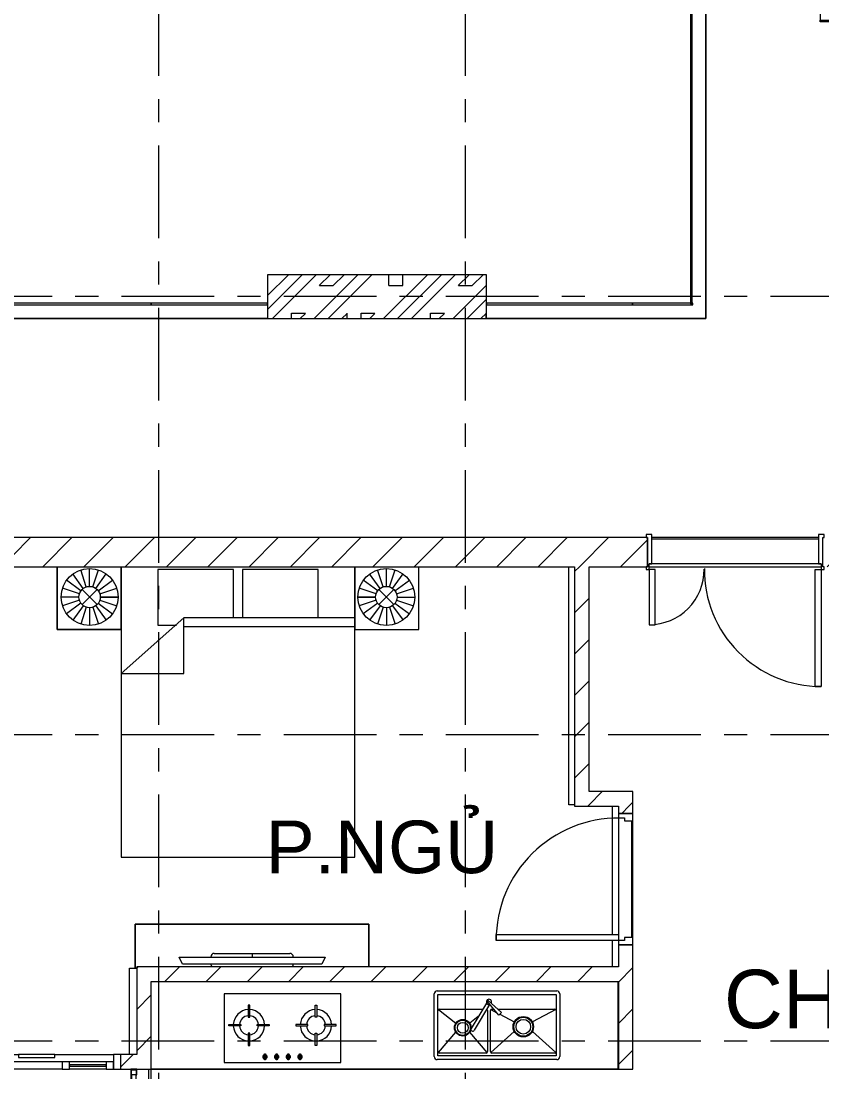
# Model space of a CAD drawing. Header units: millimetres. Extents: x -20144 to 104140, y -11426 to 48263.
# Drawn here: x 25008 to 30496, y 6140 to 13337 of the extents above; entities that cross this region are included whole.
import ezdxf

# ---------------------------------------------------------------- set-up
doc = ezdxf.new("R2010")
doc.units = ezdxf.units.MM
doc.linetypes.add('Grid Line', pattern=[22.225, 12.7, -3.175, 3.175, -3.175])
for name, color, linetype, lineweight in [('CHU', 181, 'Continuous', 5), ('CUA', 31, 'Continuous', 9), ('HATCH-TUONG', 152, 'Continuous', 9), ('KINH', 152, 'Continuous', 5), ('NET CAT', 3, 'Continuous', 5), ('NET-CAT', 3, 'Continuous', 9), ('NET-THAY', 2, 'Continuous', 15), ('THIET BI', 44, 'Continuous', 5), ('TRUC', 225, 'Continuous', 5)]:
    doc.layers.add(name, color=color, linetype=linetype, lineweight=lineweight)
doc.styles.add('Arial_2', font='arial_1.ttf', dxfattribs={"height": 360})
doc.styles.add('Arial_3', font='arial_1.ttf', dxfattribs={"height": 400})
pattern_1 = [(45, (0, 0), (-141.4214, 141.4214), [])]

# ---------------------------------------------------------------- blocks, each defined once
blk = doc.blocks.new('System Panel - Glazed-829545-MẶT BẰNG TẦNG 4')
at = {"layer": 'KINH', "lineweight": 9}
for p, q in [((500, 6), (-500, 6)), ((-500, 6), (-500, -6)), ((500, -6), (500, 6)), ((-500, -6), (500, -6))]:
    blk.add_line(p, q, dxfattribs=at)
blk = doc.blocks.new('System Panel - Glazed-980421-MẶT BẰNG TẦNG 4')
at = {"layer": 'KINH', "lineweight": 9}
for p, q in [((398.3, 6), (-398.3, 6)), ((-398.3, 6), (-398.3, -6)), ((398.3, -6), (398.3, 6)), ((-398.3, -6), (398.3, -6))]:
    blk.add_line(p, q, dxfattribs=at)
blk = doc.blocks.new('CUA KINH BAN LE SAN MO 2 HUONG - Type 1-980326-MẶT BẰNG TẦNG 4')
at = {"layer": 'CUA'}
for p, q in [((-818.9, 818.4), (-806.9, 818.4)), ((-818.9, 0), (-818.9, 818.4)), ((-806.9, 818.4), (-806.9, 0)), ((806.9, 818.4), (806.9, 0)), ((818.9, 818.4), (806.9, 818.4)), ((818.9, 0), (818.9, 818.4)), ((-806.9, 0), (-818.9, 0)), ((-818.9, 0), (-818.9, -818.4)), ((-806.9, 0), (-818.9, 0)), ((-806.9, -818.4), (-806.9, 0)), ((806.9, 0), (818.9, 0)), ((806.9, -818.4), (806.9, 0)), ((806.9, 0), (818.9, 0)), ((818.9, 0), (818.9, -818.4)), ((-818.9, -818.4), (-806.9, -818.4)), ((818.9, -818.4), (806.9, -818.4))]:
    blk.add_line(p, q, dxfattribs=at)
at = {"layer": 'CUA', "lineweight": 5}
for p, q in [((-819.9, 0.5), (-849.9, 0.5)), ((-849.9, 0.5), (-849.9, -0.5)), ((-819.9, -0.5), (-819.9, 0.5)), ((849.9, 0.5), (819.9, 0.5)), ((819.9, 0.5), (819.9, -0.5)), ((849.9, -0.5), (849.9, 0.5)), ((-849.9, -0.5), (-819.9, -0.5)), ((819.9, -0.5), (849.9, -0.5))]:
    blk.add_line(p, q, dxfattribs=at)
for centre, start, end in [((-818.9, 0), 359.5, 90), ((818.9, 0), 90, 180.5), ((-818.9, 0), 270, 0.5), ((818.9, 0), 179.5, 270)]:
    blk.add_arc(centre, 818.4, start, end, dxfattribs=at)
blk = doc.blocks.new('X-GIUONG1 - X-GIUONG-688012-MẶT BẰNG TẦNG 4')
at = {"layer": 'THIET BI'}
for p, q in [((-1239, -10), (-1239, -439)), ((-1239, -439), (-1239, -10)), ((-1059.6, -158.2), (-1131.2, -59.5)), ((-1039.2, -147.8), (-1076.9, -31.8)), ((-1016.6, -144.2), (-1016.6, -22.2)), ((-993.9, -147.8), (-956.3, -31.8)), ((-973.5, -158.2), (-901.9, -59.5)), ((-800, -439), (-800, -10)), ((-800, -10), (-800, -2000)), ((-800, -10), (-800, -439)), ((-800, -10), (-800, -2000)), ((-550, -30), (-550, -410)), ((-30, -30), (-550, -30)), ((-30, -360), (-30, -30)), ((30, -30), (30, -360)), ((550, -30), (30, -30)), ((550, -360), (550, -30)), ((800, -10), (800, -439)), ((800, -2000), (800, -10)), ((800, -10), (800, -439)), ((800, -2000), (800, -10)), ((973.5, -158.2), (901.9, -59.5)), ((993.9, -147.8), (956.3, -31.8)), ((1016.6, -144.2), (1016.6, -22.2)), ((1039.2, -147.8), (1076.9, -31.8)), ((1059.6, -158.2), (1131.2, -59.5)), ((1239, -439), (1239, -10)), ((1239, -439), (1239, -10)), ((-1075.8, -174.4), (-1174.4, -102.7)), ((-957.4, -174.4), (-858.7, -102.7)), ((957.4, -174.4), (858.7, -102.7)), ((1075.8, -174.4), (1174.4, -102.7)), ((-1086.1, -194.8), (-1202.1, -157.1)), ((-1068.3, -269.1), (-964.8, -165.6)), ((-1068.3, -165.6), (-964.8, -269.1)), ((-947, -194.8), (-831, -157.1)), ((947, -194.8), (831, -157.1)), ((1068.3, -269.1), (964.8, -165.6)), ((1068.3, -165.6), (964.8, -269.1)), ((1086.1, -194.8), (1202.1, -157.1)), ((-1089.7, -217.4), (-1211.7, -217.4)), ((-1086.1, -240), (-1202.1, -277.7)), ((-1075.8, -260.4), (-1174.4, -332.1)), ((-1059.6, -276.6), (-1131.2, -375.2)), ((-1039.2, -287), (-1076.9, -402.9)), ((-993.9, -287), (-956.3, -402.9)), ((-973.5, -276.6), (-901.9, -375.2)), ((-957.4, -260.4), (-858.7, -332.1)), ((-947, -240), (-831, -277.7)), ((-943.4, -217.4), (-821.4, -217.4)), ((-821.4, -217.4), (-943.4, -217.4)), ((943.4, -217.4), (821.4, -217.4)), ((821.4, -217.4), (943.4, -217.4)), ((947, -240), (831, -277.7)), ((957.4, -260.4), (858.7, -332.1)), ((973.5, -276.6), (901.9, -375.2)), ((993.9, -287), (956.3, -402.9)), ((1039.2, -287), (1076.9, -402.9)), ((1059.6, -276.6), (1131.2, -375.2)), ((1075.8, -260.4), (1174.4, -332.1)), ((1086.1, -240), (1202.1, -277.7)), ((1089.7, -217.4), (1211.7, -217.4)), ((-1016.6, -290.5), (-1016.6, -412.5)), ((1016.6, -290.5), (1016.6, -412.5)), ((-370, -360), (-800, -740)), ((-550, -410), (-420, -410)), ((-370, -740), (-370, -360)), ((800, -360), (-370, -360)), ((-370, -420), (800, -420)), ((-1239, -439), (-800, -439)), ((-800, -439), (-1239, -439)), ((800, -439), (1239, -439)), ((800, -439), (1239, -439)), ((-800, -740), (-370, -740)), ((-800, -2000), (800, -2000)), ((-800, -2000), (800, -2000))]:
    blk.add_line(p, q, dxfattribs=at)
for centre, radius in [((-1016.6, -217.4), 195.1), ((1016.6, -217.4), 195.1), ((-1016.6, -217.4), 73.2), ((1016.6, -217.4), 73.2)]:
    blk.add_circle(centre, radius, dxfattribs=at)
blk = doc.blocks.new('X-BEP - X-BEP-937380-MẶT BẰNG TẦNG 4')
at = {"layer": 'THIET BI'}
for p, q in [((3208.6, -600), (3208.6, 0)), ((3208.6, 0), (3208.6, -600)), ((1968.6, -65), (2788.6, -65)), ((508.6, -84.6), (508.6, -554.6)), ((1308.6, -84.6), (508.6, -84.6)), ((1308.6, -554.6), (1308.6, -84.6)), ((1948.6, -515), (1948.6, -85)), ((1973.6, -90), (2783.6, -90)), ((1973.6, -510), (1973.6, -90)), ((2390.9, -230.2), (2311.5, -136.1)), ((2318, -130.2), (2409.5, -212.3)), ((2783.6, -90), (2783.6, -510)), ((2808.6, -85), (2808.6, -515)), ((674.1, -162.5), (674.1, -245)), ((684.1, -162.5), (674.1, -162.5)), ((684.1, -245), (684.1, -162.5)), ((1133.1, -245), (1133.1, -162.5)), ((1133.1, -162.5), (1143.1, -162.5)), ((1143.1, -162.5), (1143.1, -245)), ((1976.5, -192.9), (2095.4, -286.6)), ((1983.6, -190), (2280.4, -190)), ((2305.8, -147.7), (2201.1, -322)), ((2328.1, -158.1), (2222.5, -333.8)), ((2310.7, -192.9), (2304, -198.2)), ((2313.6, -200), (2313.6, -480)), ((2333.6, -480), (2333.6, -200)), ((2336.5, -192.9), (2377.9, -214.7)), ((2343.6, -190), (2357, -190)), ((2384.6, -190), (2773.6, -190)), ((2409.5, -212.3), (2390.9, -230.2)), ((2780.7, -192.9), (2620.5, -277.4)), ((2783.6, -200), (2783.6, -480)), ((674.1, -245), (684.1, -245)), ((1143.1, -245), (1133.1, -245)), ((2249.8, -241), (2191.8, -286.6)), ((2396.7, -224.6), (2496.7, -277.4)), ((541.6, -295), (624.1, -295)), ((541.6, -305), (541.6, -295)), ((624.1, -305), (541.6, -305)), ((624.1, -295), (624.1, -305)), ((684.1, -355), (674.1, -355)), ((674.1, -355), (674.1, -437.5)), ((684.1, -437.5), (684.1, -355)), ((734.2, -305), (734.2, -295)), ((734.2, -295), (816.6, -295)), ((816.6, -305), (734.2, -305)), ((816.6, -295), (816.6, -305)), ((1000.6, -295), (1000.6, -305)), ((1083.1, -295), (1000.6, -295)), ((1000.6, -305), (1083.1, -305)), ((1083.1, -305), (1083.1, -295)), ((1133.1, -355), (1143.1, -355)), ((1133.1, -437.5), (1133.1, -355)), ((1143.1, -355), (1143.1, -437.5)), ((1193.1, -295), (1193.1, -305)), ((1275.6, -295), (1193.1, -295)), ((1193.1, -305), (1275.6, -305)), ((1275.6, -305), (1275.6, -295)), ((1976.5, -487.1), (2095.7, -347.8)), ((2310.7, -487.1), (2191.6, -347.8)), ((2336.5, -487.1), (2496.4, -342)), ((2780.7, -487.1), (2620.9, -342)), ((674.1, -437.5), (684.1, -437.5)), ((785.7, -496.7), (791.5, -496.7)), ((785.7, -536), (785.7, -496.7)), ((791.5, -496.7), (791.5, -536)), ((865.7, -496.7), (871.5, -496.7)), ((865.7, -536), (865.7, -496.7)), ((871.5, -496.7), (871.5, -536)), ((945.7, -496.7), (951.5, -496.7)), ((945.7, -536), (945.7, -496.7)), ((951.5, -496.7), (951.5, -536)), ((1025.7, -496.7), (1031.5, -496.7)), ((1025.7, -536), (1025.7, -496.7)), ((1031.5, -496.7), (1031.5, -536)), ((1143.1, -437.5), (1133.1, -437.5)), ((2303.6, -490), (1983.6, -490)), ((2773.6, -490), (2343.6, -490)), ((508.6, -554.6), (1308.6, -554.6)), ((791.5, -536), (785.7, -536)), ((871.5, -536), (865.7, -536)), ((951.5, -536), (945.7, -536)), ((1031.5, -536), (1025.7, -536)), ((2788.6, -535), (1968.6, -535)), ((2783.6, -510), (1973.6, -510)), ((10, -600), (3208.6, -600)), ((3208.6, -600), (10, -600))]:
    blk.add_line(p, q, dxfattribs=at)
for centre, radius in [((2143.6, -317), 57), ((2143.6, -317), 52), ((2143.6, -317), 37), ((2558.6, -310), 70), ((2558.6, -310), 65), ((2558.6, -310), 50)]:
    blk.add_circle(centre, radius, dxfattribs=at)
for centre, radius, start, end in [((1968.6, -85), 20, 90, 180), ((2788.6, -85), 20, 360, 90), ((2323.6, -140.5), 18.1, 330.60925, 289.5069), ((2318.5, -137.3), 7.15, 94.39742, 170.15423), ((679.1, -300), 107.5, 92.66588, 177.33412), ((679.1, -300), 107.5, 2.66588, 87.33412), ((1138.1, -300), 107.5, 92.66588, 177.33412), ((1138.1, -300), 107.5, 2.66588, 87.33412), ((1983.6, -200), 10, 90, 180), ((2303.6, -200), 10, 0, 62.41104), ((2343.6, -200), 10, 90, 180), ((2773.6, -200), 10, 0, 90), ((679.1, -300), 65, 94.41173, 175.58827), ((679.1, -300), 65, 4.41173, 85.58827), ((1138.1, -300), 65, 94.41173, 175.58827), ((1138.1, -300), 65, 4.41173, 85.58827), ((679.1, -300), 107.5, 182.66588, 267.33412), ((679.1, -300), 65, 184.41173, 265.58827), ((679.1, -300), 65, 274.41173, 355.58827), ((679.1, -300), 107.5, 272.66588, 357.33412), ((1138.1, -300), 107.5, 182.66588, 267.33412), ((1138.1, -300), 65, 184.41173, 265.58827), ((1138.1, -300), 65, 274.41173, 355.58827), ((1138.1, -300), 107.5, 272.66588, 357.33412), ((2211.9, -327.7), 12.2, 152.04416, 329.8501), ((788.6, -516.3), 14.9, 101.24307, 258.75693), ((788.6, -516.3), 14.9, 281.24307, 78.75693), ((868.6, -516.3), 14.9, 101.24307, 258.75693), ((868.6, -516.3), 14.9, 281.24307, 78.75693), ((948.6, -516.3), 14.9, 101.24307, 258.75693), ((948.6, -516.3), 14.9, 281.24307, 78.75693), ((1028.6, -516.3), 14.9, 101.24307, 258.75693), ((1028.6, -516.3), 14.9, 281.24307, 78.75693), ((1983.6, -480), 10, 180, 270), ((2303.6, -480), 10, 270, 0), ((2343.6, -480), 10, 180, 270), ((2773.6, -480), 10, 270, 0), ((1968.6, -515), 20, 180, 270), ((2788.6, -515), 20, 270, 0)]:
    blk.add_arc(centre, radius, start, end, dxfattribs=at)
blk = doc.blocks.new('X-TV1 - X-TV 3-688020-MẶT BẰNG TẦNG 4')
at = {"layer": 'THIET BI'}
for p, q in [((1600, 300), (0, 300)), ((0, 300), (0, 0)), ((0, 300), (1600, 300)), ((0, 0), (0, 300)), ((1600, 7.7), (1600, 300)), ((1600, 300), (1600, 7.7)), ((300, 75), (1300, 75)), ((322.5, 25), (300, 75)), ((540, 100), (1060, 100)), ((800, 100), (800, 75)), ((1300, 75), (1277.5, 25)), ((1277.5, 25), (322.5, 25)), ((0, 0), (10, 0))]:
    blk.add_line(p, q, dxfattribs=at)
for centre, start_param, end_param in [((540, 75), 0, 1.570796), ((1060, 75), 4.712389, 6.283185), ((540, 25), 1.570796, 2.33861), ((1060, 25), 3.944575, 4.712389)]:
    blk.add_ellipse(centre, major_axis=(0, 25), ratio=0.9, start_param=start_param, end_param=end_param, dxfattribs=at)
blk = doc.blocks.new('CUA PHONG NGU - Type 1-932892-MẶT BẰNG TẦNG 4')
at = {"layer": 'CUA'}
for p, q in [((-317.5, 890.3), (-277.5, 890.3)), ((-317.5, 52.3), (-317.5, 890.3)), ((-277.5, 890.3), (-277.5, 52.3)), ((-277.5, 52.3), (-317.5, 52.3))]:
    blk.add_line(p, q, dxfattribs=at)
at = {"layer": 'CUA', "lineweight": 5}
for p, q in [((-318.5, 52.3), (-348.5, 52.3)), ((-348.5, 52.3), (-348.5, -47.7)), ((-318.5, 11.3), (-318.5, 52.3)), ((-298.5, 11.3), (-318.5, 11.3)), ((-298.5, -47.7), (-298.5, 11.3)), ((521.5, 11.3), (501.5, 11.3)), ((501.5, 11.3), (501.5, -47.7)), ((551.5, 52.3), (521.5, 52.3)), ((521.5, 52.3), (521.5, 11.3)), ((551.5, -47.7), (551.5, 52.3)), ((-348.5, -47.7), (-298.5, -47.7)), ((501.5, -47.7), (551.5, -47.7))]:
    blk.add_line(p, q, dxfattribs=at)
blk.add_arc((-317.5, 52.3), 838, 359.5, 90, dxfattribs=at)
blk = doc.blocks.new('CUA VAO CAN HO - Type 1-933568-MẶT BẰNG TẦNG 4')
at = {"layer": 'CUA'}
for p, q in [((-487.5, 922.3), (-447.5, 922.3)), ((-487.5, 122.3), (-487.5, 922.3)), ((-447.5, 922.3), (-447.5, 122.3)), ((650.5, 499.3), (650.5, 122.3)), ((690.5, 499.3), (650.5, 499.3)), ((690.5, 122.3), (690.5, 499.3)), ((-447.5, 122.3), (-487.5, 122.3)), ((650.5, 122.3), (690.5, 122.3))]:
    blk.add_line(p, q, dxfattribs=at)
at = {"layer": 'CUA', "lineweight": 5}
for p, q in [((-488.5, 122.3), (-508.5, 122.3)), ((-508.5, 122.3), (-508.5, 102.3)), ((-508.5, 102.3), (-498.5, 102.3)), ((-498.5, 102.3), (-498.5, -97.7)), ((-488.5, 81.3), (-488.5, 122.3)), ((-468.5, 81.3), (-488.5, 81.3)), ((-468.5, -117.7), (-468.5, 81.3)), ((691.5, 81.3), (671.5, 81.3)), ((671.5, 81.3), (671.5, -117.7)), ((711.5, 122.3), (691.5, 122.3)), ((691.5, 122.3), (691.5, 81.3)), ((701.5, -97.7), (701.5, 102.3)), ((701.5, 102.3), (711.5, 102.3)), ((711.5, 102.3), (711.5, 122.3)), ((-498.5, -97.7), (-508.5, -97.7)), ((-508.5, -97.7), (-508.5, -117.7)), ((-508.5, -117.7), (-468.5, -117.7)), ((671.5, -117.7), (711.5, -117.7)), ((711.5, -97.7), (701.5, -97.7)), ((711.5, -117.7), (711.5, -97.7))]:
    blk.add_line(p, q, dxfattribs=at)
for centre, radius, start, end in [((-487.5, 122.3), 800, 359.5, 90), ((690.5, 122.3), 377, 90, 180.5)]:
    blk.add_arc(centre, radius, start, end, dxfattribs=at)
blk = doc.blocks.new('X-PHONG NGU 1 - X-PHONG NGU 850-937383-MẶT BẰNG TẦNG 4')
at = {"layer": 'CUA'}
for p, q in [((-350, 50), (-400, 50)), ((-400, 50), (-400, -50)), ((-300, 50), (-350, 50)), ((-350, 50), (-350, 0)), ((-350, 0), (-350, 50)), ((-350, 0), (350, 0)), ((-350, -50), (-350, 0)), ((-300, 0), (-300, 50)), ((-300, 50), (-50, 50)), ((-300, 50), (-50, 50)), ((-50, 30), (-300, 30)), ((-300, 30), (-300, 20)), ((-300, 20), (-50, 20)), ((0, 50), (-50, 50)), ((-50, 50), (-50, 0)), ((-50, 20), (-50, 30)), ((0, 0), (0, 50)), ((0, 50), (350, 50)), ((400, 50), (350, 50)), ((350, 50), (350, 0)), ((350, 0), (350, -50)), ((400, -50), (400, 50)), ((-400, -50), (-350, -50)), ((50, -50), (-350, -50)), ((300, -30), (50, -30)), ((50, -30), (50, -50)), ((50, -50), (300, -50)), ((300, -50), (300, -30)), ((350, -50), (300, -50)), ((350, -50), (400, -50))]:
    blk.add_line(p, q, dxfattribs=at)
blk = doc.blocks.new('CUA SAN PHOI LUA - CUA SAN PHOI LUA-V42-MẶT BẰNG TẦNG 4')
at = {"layer": 'CUA'}
for p, q in [((-360, -50), (-400, -50)), ((-400, -50), (-400, -90)), ((-395, -85), (-395, -55)), ((-395, -55), (-360, -55)), ((-360, -55), (-360, -50)), ((-260, -55), (-360, -55)), ((-360, -55), (-360, -85)), ((-260, -85), (-260, -55)), ((-260, -55), (300, -55)), ((300, -65), (-260, -65)), ((-260, -65), (-260, -75)), ((400, -55), (300, -55)), ((300, -55), (300, -85)), ((300, -75), (300, -65)), ((400, -85), (400, -55)), ((400, -55), (960, -55)), ((960, -50), (960, -55)), ((1000, -50), (960, -50)), ((960, -55), (995, -55)), ((995, -55), (995, -85)), ((1000, -90), (1000, -50)), ((-400, -90), (-360, -90)), ((-360, -85), (-395, -85)), ((-360, -85), (-260, -85)), ((-360, -90), (-360, -85)), ((-360, -90), (960, -90)), ((-260, -75), (300, -75)), ((300, -85), (-260, -85)), ((300, -85), (400, -85)), ((960, -85), (400, -85)), ((995, -85), (960, -85)), ((960, -85), (960, -90)), ((960, -90), (1000, -90))]:
    blk.add_line(p, q, dxfattribs=at)
blk = doc.blocks.new('System Panel - Glazed-980394-MẶT BẰNG TẦNG 4')
at = {"layer": 'KINH', "lineweight": 9}
for p, q in [((206.7, 6), (-206.7, 6)), ((-206.7, 6), (-206.7, -6)), ((206.7, -6), (206.7, 6)), ((-206.7, -6), (206.7, -6))]:
    blk.add_line(p, q, dxfattribs=at)

msp = doc.modelspace()

# ---------------------------------------------------------------- hatches: boundary and pattern name
at = {"layer": 'HATCH-TUONG', "lineweight": 5}
h = msp.add_hatch(dxfattribs=at)
h.set_pattern_fill('FP_6', color=256, style=0, pattern_type=2)
h.set_pattern_definition(pattern_1)
h.paths.add_polyline_path([(31800.5, 9599.9), (31800.5, 9799.9), (30500.5, 9799.9), (30500.5, 9599.9), (31732.3, 9599.9)], flags=0)
h.paths.add_polyline_path([(28800.5, 9599.9), (29300.5, 9599.9), (29300.5, 9799.9), (24950.5, 9799.9), (24950.5, 9599.9), (26026, 9599.9)], flags=0)
h = msp.add_hatch(dxfattribs=at)
h.set_pattern_fill('FP_6', color=256, style=0, pattern_type=2)
h.set_pattern_definition(pattern_1)
h.paths.add_polyline_path([(28879.1, 7959.9), (28900.5, 7959.9), (28900.5, 9599.9), (28800.5, 9599.9), (28800.5, 7959.9)], flags=0)
h = msp.add_hatch(dxfattribs=at)
h.set_pattern_fill('FP_6', color=256, style=0, pattern_type=2)
h.set_pattern_definition(pattern_1)
h.paths.add_polyline_path([(29200.5, 7959.9), (29200.5, 8059.9), (28900.5, 8059.9), (28900.5, 7959.9), (29100.5, 7959.9)], flags=0)
h = msp.add_hatch(dxfattribs=at)
h.set_pattern_fill('FP_6', color=256, style=0, pattern_type=2)
h.set_pattern_definition(pattern_1)
h.paths.add_polyline_path([(29200.5, 6159.9), (29200.5, 7009.9), (29100.5, 7009.9), (29100.5, 6159.9)], flags=0)
h.paths.add_polyline_path([(29100.5, 7909.9), (29200.5, 7909.9), (29200.5, 7959.9), (29100.5, 7959.9)], flags=0)
h = msp.add_hatch(dxfattribs=at)
h.set_pattern_fill('FP_6', color=256, style=0, pattern_type=2)
h.set_pattern_definition(pattern_1)
h.paths.add_polyline_path([(29100.5, 6759.9), (29100.5, 6859.9), (25800.5, 6859.9), (25800.5, 6759.9), (28879.1, 6759.9)], flags=0)
h = msp.add_hatch(dxfattribs=at)
h.set_pattern_fill('FP_6', color=256, style=0, pattern_type=2)
h.set_pattern_definition(pattern_1)
h.paths.add_polyline_path([(25900.5, 4099.9), (25900.5, 4252.4), (25850.5, 4252.4), (25850.5, 5002.4), (25900.5, 5002.4), (25900.5, 5359.9), (25800.5, 5359.9), (25800.5, 4099.9)], flags=0)
h.paths.add_polyline_path([(25800.5, 6159.9), (25900.5, 6159.9), (25900.5, 6759.9), (25800.5, 6759.9), (25800.5, 6259.9)], flags=0)
h = msp.add_hatch(dxfattribs=at)
h.set_pattern_fill('FP_6', color=256, style=0, pattern_type=2)
h.set_pattern_definition(pattern_1)
h.paths.add_polyline_path([(25800.5, 6159.9), (25800.5, 6259.9), (25690.5, 6259.9), (25690.5, 6159.9)], flags=0)
h.paths.add_polyline_path([(24890.5, 6159.9), (24890.5, 6259.9), (24800.5, 6259.9), (24800.5, 6159.9)], flags=0)
at = {"layer": 'NET CAT'}
h = msp.add_hatch(dxfattribs=at)
h.set_pattern_fill('FP_1', color=256, style=0, pattern_type=2)
h.set_pattern_definition([(45, (95.25, 0), (-476.246, 476.246), []), (45, (190.5, 0), (-476.246, 476.246), []), (45, (0, 0), (-476.246, 476.246), []), (45, (476.25, 0), (-476.246, 476.246), []), (45, (571.5, 0), (-476.246, 476.246), []), (0, (381, 95.25), (0, 952.5), [95.25, -857.25]), (0, (476.25, 190.5), (0, 952.5), [95.25, -857.25]), (45, (381, 95.25), (0, 952.491), [134.683, -1212.342]), (45, (476.25, 95.25), (0, 952.491), [134.683, -1212.342]), (0, (381, 95.25), (0, 952.5), [95.25, -857.25]), (90, (-95.25, 95.25), (-952.5, 6e-14), [95.25, -857.25]), (90, (0, 95.25), (-952.5, 6e-14), [190.5, -762]), (45, (-95.25, 190.5), (0, 952.491), [134.683, -1212.342]), (90, (762, 381), (-952.5, 6e-14), [95.25, -857.25]), (0, (666.75, 381), (0, 952.5), [95.25, -857.25]), (45, (666.75, 381), (0, 952.491), [134.683, -1212.342]), (0, (857.25, 95.25), (0, 952.5), [95.25, -857.25]), (0, (857.25, 571.5), (0, 952.5), [95.25, -857.25]), (90, (1047.75, 666.75), (-952.5, 6e-14), [95.25, -857.25]), (45, (857.25, 571.5), (0, 952.491), [269.367, -1077.658]), (45, (952.5, 571.5), (0, 952.491), [134.683, -1212.342]), (45, (1143, 762), (0, 952.491), [134.683, -1212.342]), (0, (1143, 857.25), (0, 952.5), [95.25, -857.25]), (90, (1143, 762), (-952.5, 6e-14), [95.25, -857.25]), (0, (476.25, 762), (0, 952.5), [95.25, -857.25]), (0, (666.75, 857.25), (0, 952.5), [95.25, -857.25]), (90, (571.5, 762), (-952.5, 6e-14), [95.25, -857.25]), (90, (666.75, 762), (-952.5, 6e-14), [95.25, -857.25]), (45, (476.25, 762), (0, 952.491), [134.683, -1212.342]), (45, (666.75, 762), (0, 952.491), [134.683, -1212.342]), (135, (119, 214.8), (-952.491, 6e-14), [134.683, -1212.342]), (135, (238.1, 333.4), (-952.491, 6e-14), [134.683, -1212.342]), (135, (309.56, 404.8), (-952.491, 6e-14), [134.683, -1212.342]), (135, (333.4, 428.6), (-952.491, 6e-14), [134.683, -1212.342]), (135, (381, 476.25), (-952.491, 6e-14), [134.683, -1212.342]), (135, (404.8, 500.06), (-952.491, 6e-14), [134.683, -1212.342]), (135, (476.25, 571.5), (-952.491, 6e-14), [134.683, -1212.342]), (135, (523.9, 619.1), (-952.491, 6e-14), [134.683, -1212.342]), (45, (119, 214.8), (0, 952.491), [95.25, -1251.775]), (45, (238.1, 333.4), (0, 952.491), [67.36, -1279.665]), (45, (404.8, 500.06), (0, 952.491), [67.36, -1279.665]), (45, (309.56, 595.3), (0, 952.491), [67.36, -1279.665]), (45, (476.25, 571.5), (0, 952.491), [67.36, -1279.665]), (45, (381, 666.75), (0, 952.491), [67.36, -1279.665]), (0, (24.2, 309.5), (0, 952.5), [190.043, -762.457]), (0, (238.1, 523.9), (0, 952.5), [95.25, -857.25])])
h.paths.add_polyline_path([(28197.1, 11299.9), (28197.1, 11599.9), (26697.1, 11599.9), (26697.1, 11299.9)], flags=0)

# ---------------------------------------------------------------- linework, layer by layer
at = {"layer": 'NET CAT', "lineweight": 13}
for p, q in [((28197.1, 11599.9), (26697.1, 11599.9)), ((26697.1, 11599.9), (26697.1, 11299.9)), ((28197.1, 11299.9), (28197.1, 11599.9)), ((26697.1, 11299.9), (28197.1, 11299.9))]:
    msp.add_line(p, q, dxfattribs=at)
at = {"layer": 'NET-CAT', "lineweight": 15}
for p, q in [((29300.5, 9799.9), (24950.5, 9799.9)), ((29300.5, 9599.9), (29300.5, 9799.9)), ((24950.5, 9599.9), (28800.5, 9599.9)), ((28800.5, 9599.9), (28800.5, 7959.9)), ((28900.5, 9599.9), (29300.5, 9599.9)), ((28900.5, 8059.9), (28900.5, 9599.9)), ((29200.5, 8059.9), (28900.5, 8059.9)), ((29200.5, 7959.9), (29200.5, 8059.9)), ((28800.5, 7959.9), (28900.5, 7959.9)), ((28900.5, 7959.9), (29100.5, 7959.9)), ((29100.5, 7959.9), (29100.5, 7909.9)), ((29200.5, 7909.9), (29200.5, 7959.9)), ((29100.5, 7909.9), (29200.5, 7909.9)), ((29100.5, 7009.9), (29100.5, 6859.9)), ((29200.5, 7009.9), (29100.5, 7009.9)), ((29200.5, 6159.9), (29200.5, 7009.9)), ((29100.5, 6859.9), (25800.5, 6859.9)), ((25800.5, 6859.9), (25800.5, 6759.9)), ((25800.5, 6759.9), (25800.5, 6259.9)), ((25900.5, 6759.9), (29100.5, 6759.9)), ((25900.5, 6159.9), (25900.5, 6759.9)), ((29100.5, 6759.9), (29100.5, 6159.9)), ((25800.5, 6259.9), (25690.5, 6259.9)), ((25690.5, 6159.9), (25800.5, 6159.9)), ((25800.5, 6159.9), (25900.5, 6159.9)), ((29100.5, 6159.9), (29200.5, 6159.9))]:
    msp.add_line(p, q, dxfattribs=at)
at = {"layer": 'NET-THAY', "lineweight": 9}
for p, q in [((29700.5, 16549.9), (29700.5, 11299.9)), ((29700.5, 11299.9), (29700.5, 16549.9)), ((26697.1, 11299.9), (24869.5, 11299.9)), ((24869.5, 11299.9), (26697.1, 11299.9)), ((29700.5, 11299.9), (28197.1, 11299.9)), ((28197.1, 11299.9), (29700.5, 11299.9)), ((30470.5, 9799.9), (29330.5, 9799.9)), ((29330.5, 9789.9), (30470.5, 9789.9)), ((28760.5, 7969.9), (28760.5, 9599.9)), ((30490.5, 9619.9), (29310.5, 9619.9)), ((29310.5, 9599.9), (30490.5, 9599.9)), ((28800.5, 7969.9), (28760.5, 7969.9)), ((29060.5, 7080.9), (29060.5, 7959.9)), ((29100.5, 7879.9), (29100.5, 7080.9)), ((29190.5, 7859.9), (29190.5, 7059.9)), ((29200.5, 7059.9), (29200.5, 7859.9)), ((29060.5, 6859.9), (29060.5, 7040.9)), ((25750.5, 6259.9), (25750.5, 6849.9)), ((25750.5, 6849.9), (25800.5, 6849.9)), ((25880.5, 6159.9), (25880.5, 5359.9)), ((25900.5, 5359.9), (25900.5, 6159.9))]:
    msp.add_line(p, q, dxfattribs=at)
at = {"layer": 'TRUC', "linetype": 'Grid Line', "ltscale": 50}
for p, q in [((25950.5, 43599.9), (25950.5, -4500.1)), ((28050.5, 43599.9), (28050.5, -7167.6)), ((43000.5, 11449.9), (-12092.4, 11449.9)), ((43000.5, 8449.9), (-14407, 8449.9)), ((43000.5, 6349.9), (-12092.4, 6349.9))]:
    msp.add_line(p, q, dxfattribs=at)

# ---------------------------------------------------------------- block references
at = {"color": 253, "lineweight": 9}
for name, p, rotation in [('CUA KINH BAN LE SAN MO 2 HUONG - Type 1-980326-MẶT BẰNG TẦNG 4', (31300.5, 14150), 90), ('System Panel - Glazed-829545-MẶT BẰNG TẦNG 4', (29600.5, 12900.4), 90), ('System Panel - Glazed-829545-MẶT BẰNG TẦNG 4', (29600.5, 11900.4), 90), ('CUA VAO CAN HO - Type 1-933568-MẶT BẰNG TẦNG 4', (30002, 9702.2), 180), ('CUA PHONG NGU - Type 1-932892-MẶT BẰNG TẦNG 4', (29152.8, 7358.5), 90), ('X-PHONG NGU 1 - X-PHONG NGU 850-937383-MẶT BẰNG TẦNG 4', (25290.5, 6209.9), 180), ('CUA SAN PHOI LUA - CUA SAN PHOI LUA-V42-MẶT BẰNG TẦNG 4', (25850.5, 5759.9), 270)]:
    msp.add_blockref(name, p, dxfattribs=dict(at, rotation=rotation))
for name, p in [('System Panel - Glazed-829545-MẶT BẰNG TẦNG 4', (25400.5, 11399.9)), ('System Panel - Glazed-980421-MẶT BẰNG TẦNG 4', (26298.8, 11399.9)), ('System Panel - Glazed-829545-MẶT BẰNG TẦNG 4', (28697.1, 11399.9)), ('System Panel - Glazed-980394-MẶT BẰNG TẦNG 4', (29403.8, 11399.9)), ('X-GIUONG1 - X-GIUONG-688012-MẶT BẰNG TẦNG 4', (26494.1, 9609.9)), ('X-TV1 - X-TV 3-688020-MẶT BẰNG TẦNG 4', (25790.5, 6852.2)), ('X-BEP - X-BEP-937380-MẶT BẰNG TẦNG 4', (25890.5, 6759.9))]:
    msp.add_blockref(name, p, dxfattribs=at)

# ---------------------------------------------------------------- texts
at = {"layer": 'CHU', "color": 253, "line_spacing_factor": 0.936439}
for s, insert, char_height, width, attachment_point, style in [('\\pt2540.0016,5079.9996,7620.0012,10159.9992,12700.0008,15239.9988,17780.0004,20319.9984,22860,25400.0016,27939.9996,30480.0012,33019.9992,35560.0008,38099.9988,40640.0004,43179.9984,45720,48260.0016,50799.9996,53340.0012,55879.9992,58420.0008,60959.9988,63500.0004,66039.9984,68580,71120.0016,73659.9996,76200.0012,78739.9992,81280.0008;P.NGỦ', (26684.3, 7861.3), 360, 1589.74, 1, 'Arial_2'), ('\\pt2540,5080,7620,10160,12700,15240,17780,20320,22860,25400,27940,30480,33020,35560,38100,40640,43180,45720,48260,50800,53340,55880,58420,60960,63500,66040,68580,71120,73660,76200,78740,81280;CH4-07', (31749.2, 6839.8), 400, 1977.58, 3, 'Arial_3')]:
    msp.add_mtext(s, dxfattribs=dict(at, insert=insert, char_height=char_height, width=width, attachment_point=attachment_point, style=style))

doc.saveas('drawing.dxf')
